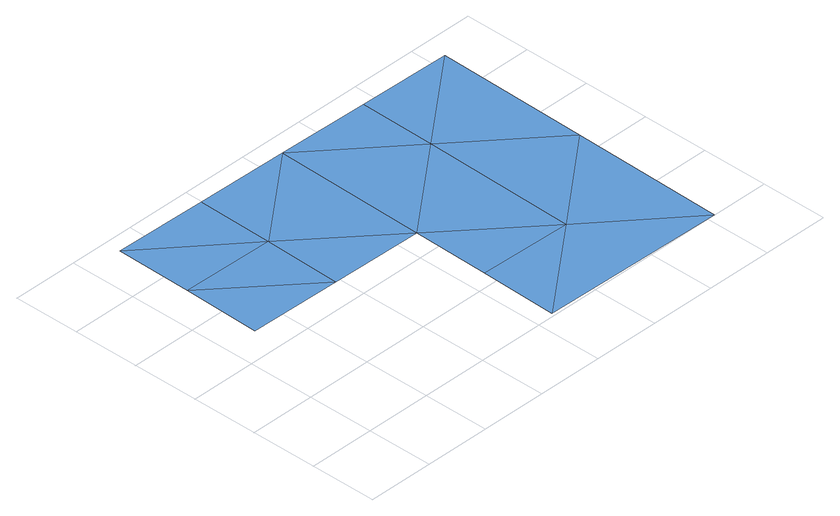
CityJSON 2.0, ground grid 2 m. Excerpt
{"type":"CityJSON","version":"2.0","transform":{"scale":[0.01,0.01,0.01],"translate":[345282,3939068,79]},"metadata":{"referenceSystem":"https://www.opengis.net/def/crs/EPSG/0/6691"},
"CityObjects":{
"waterbody1":{"type":"WaterBody","attributes":{"name":"5","class":"1140","function":"1","WaterBodyRiverFloodingRiskAttribute.description":"3","WaterBodyRiverFloodingRiskAttribute.rankOrg":"1","WaterBodyRiverFloodingRiskAttribute.adminType":"2","WaterBodyRiverFloodingRiskAttribute.scale":"L2"},"geometry":[{"type":"MultiSurface","lod":"1","boundaries":[[[0,1,2]],[[0,2,3]],[[4,0,5]],[[1,6,2]],[[4,5,7]],[[5,8,7]],[[9,4,7]],[[2,6,10]],[[11,1,0]],[[11,12,1]],[[5,3,13]],[[14,3,2]],[[13,8,5]],[[2,10,14]],[[12,15,1]],[[5,0,3]],[[1,15,6]]]}]}
},
"vertices":[
[666,473,85],[945,237,82],[953,699,87],[674,935,88],[383,478,86],[387,709,88],[1232,464,84],[104,714,89],[108,945,89],[100,483,86],[1240,926,86],[662,242,83],[658,11,81],[391,940,88],[957,931,87],[1224,1,82]
]}
